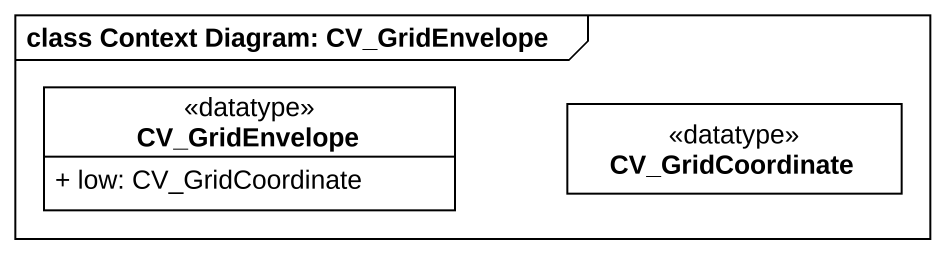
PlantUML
@startuml
mainframe class Context Diagram: CV_GridEnvelope
hide circle
hide empty members
skinparam classAttributeIconSize 0
class CV_GridEnvelope <<datatype>> {
  + low: CV_GridCoordinate
}
class CV_GridCoordinate <<datatype>>
@enduml
